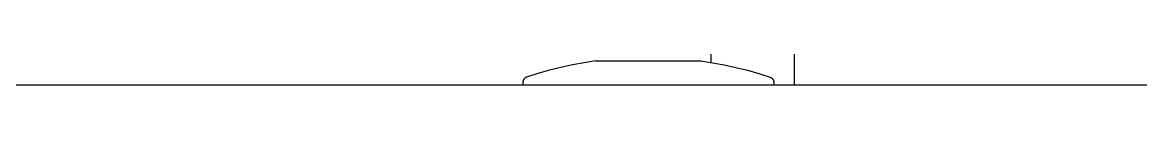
# Model space of a CAD drawing. Header units: millimetres. Extents: x -582 to 3448, y -204 to 2611.
# Drawn here: x 691.87 to 731.97, y 2062.94 to 2063.81 of the extents above; entities that cross this region are included whole.
import ezdxf

# ---------------------------------------------------------------- set-up
doc = ezdxf.new("R2010")
doc.units = ezdxf.units.MM
doc.header["$MEASUREMENT"] = 0
doc.layers.add('Utwórz2D linie widoczne', color=7, linetype='Continuous', true_color=0x000000)

msp = doc.modelspace()

# ---------------------------------------------------------------- linework, layer by layer
at = {"layer": 'Utwórz2D linie widoczne'}
for p, q in [((716.565, 2066.839), (716.565, 2063.751)), ((719.565, 2062.936), (719.565, 2066.839)), ((711.595, 2063.663), (711.18, 2063.573)), ((712.012, 2063.741), (711.595, 2063.663)), ((712.431, 2063.806), (712.012, 2063.741)), ((712.439, 2063.806), (714.319, 2063.806)), ((714.319, 2063.806), (716.206, 2063.806)), ((716.206, 2063.806), (716.625, 2063.741)), ((716.625, 2063.741), (717.043, 2063.663)), ((717.043, 2063.663), (717.457, 2063.573)), ((709.936, 2063.218), (709.93, 2063.215)), ((709.942, 2063.22), (709.936, 2063.218)), ((709.949, 2063.223), (709.942, 2063.22)), ((709.955, 2063.225), (709.949, 2063.223)), ((710.36, 2063.354), (709.955, 2063.225)), ((710.768, 2063.47), (710.36, 2063.354)), ((711.18, 2063.573), (710.768, 2063.47)), ((717.457, 2063.573), (717.869, 2063.47)), ((717.869, 2063.47), (718.277, 2063.354)), ((718.277, 2063.354), (718.682, 2063.225)), ((718.682, 2063.225), (718.689, 2063.223)), ((718.689, 2063.223), (718.695, 2063.22)), ((718.695, 2063.22), (718.701, 2063.218)), ((718.701, 2063.218), (718.708, 2063.215)), ((736.18, 2062.936), (378.085, 2062.936)), ((709.82, 2063.056), (709.819, 2063.05)), ((709.819, 2063.05), (709.819, 2063.043)), ((709.819, 2063.043), (709.819, 2063.036)), ((709.819, 2063.036), (709.819, 2062.936)), ((709.822, 2063.07), (709.82, 2063.063)), ((709.82, 2063.063), (709.82, 2063.056)), ((709.823, 2063.077), (709.822, 2063.07)), ((709.824, 2063.084), (709.823, 2063.077)), ((709.826, 2063.09), (709.824, 2063.084)), ((709.828, 2063.097), (709.826, 2063.09)), ((709.83, 2063.104), (709.828, 2063.097)), ((709.833, 2063.11), (709.83, 2063.104)), ((709.836, 2063.116), (709.833, 2063.11)), ((709.839, 2063.123), (709.836, 2063.116)), ((709.842, 2063.129), (709.839, 2063.123)), ((709.845, 2063.135), (709.842, 2063.129)), ((709.849, 2063.141), (709.845, 2063.135)), ((709.852, 2063.147), (709.849, 2063.141)), ((709.856, 2063.153), (709.852, 2063.147)), ((709.86, 2063.158), (709.856, 2063.153)), ((709.865, 2063.164), (709.86, 2063.158)), ((709.869, 2063.169), (709.865, 2063.164)), ((709.874, 2063.174), (709.869, 2063.169)), ((709.879, 2063.179), (709.874, 2063.174)), ((709.884, 2063.184), (709.879, 2063.179)), ((709.889, 2063.188), (709.884, 2063.184)), ((709.894, 2063.193), (709.889, 2063.188)), ((709.9, 2063.197), (709.894, 2063.193)), ((709.906, 2063.201), (709.9, 2063.197)), ((709.911, 2063.205), (709.906, 2063.201)), ((709.917, 2063.208), (709.911, 2063.205)), ((709.923, 2063.212), (709.917, 2063.208)), ((709.93, 2063.215), (709.923, 2063.212)), ((718.708, 2063.215), (718.714, 2063.212)), ((718.714, 2063.212), (718.72, 2063.208)), ((718.72, 2063.208), (718.726, 2063.205)), ((718.726, 2063.205), (718.732, 2063.201)), ((718.732, 2063.201), (718.737, 2063.197)), ((718.737, 2063.197), (718.743, 2063.193)), ((718.743, 2063.193), (718.748, 2063.188)), ((718.748, 2063.188), (718.753, 2063.184)), ((718.753, 2063.184), (718.758, 2063.179)), ((718.758, 2063.179), (718.763, 2063.174)), ((718.763, 2063.174), (718.768, 2063.169)), ((718.768, 2063.169), (718.772, 2063.164)), ((718.772, 2063.164), (718.777, 2063.158)), ((718.777, 2063.158), (718.781, 2063.153)), ((718.781, 2063.153), (718.785, 2063.147)), ((718.785, 2063.147), (718.789, 2063.141)), ((718.789, 2063.141), (718.792, 2063.135)), ((718.792, 2063.135), (718.795, 2063.129)), ((718.795, 2063.129), (718.799, 2063.123)), ((718.799, 2063.123), (718.802, 2063.116)), ((718.802, 2063.116), (718.804, 2063.11)), ((718.804, 2063.11), (718.807, 2063.104)), ((718.807, 2063.104), (718.809, 2063.097)), ((718.809, 2063.097), (718.811, 2063.09)), ((718.811, 2063.09), (718.813, 2063.084)), ((718.813, 2063.084), (718.814, 2063.077)), ((718.814, 2063.077), (718.816, 2063.07)), ((718.816, 2063.07), (718.817, 2063.063)), ((718.817, 2063.063), (718.817, 2063.056)), ((718.817, 2063.056), (718.818, 2063.05)), ((718.818, 2063.05), (718.818, 2063.043)), ((718.818, 2063.043), (718.819, 2063.036)), ((718.819, 2063.036), (718.819, 2062.936))]:
    msp.add_line(p, q, dxfattribs=at)

doc.saveas('drawing.dxf')
